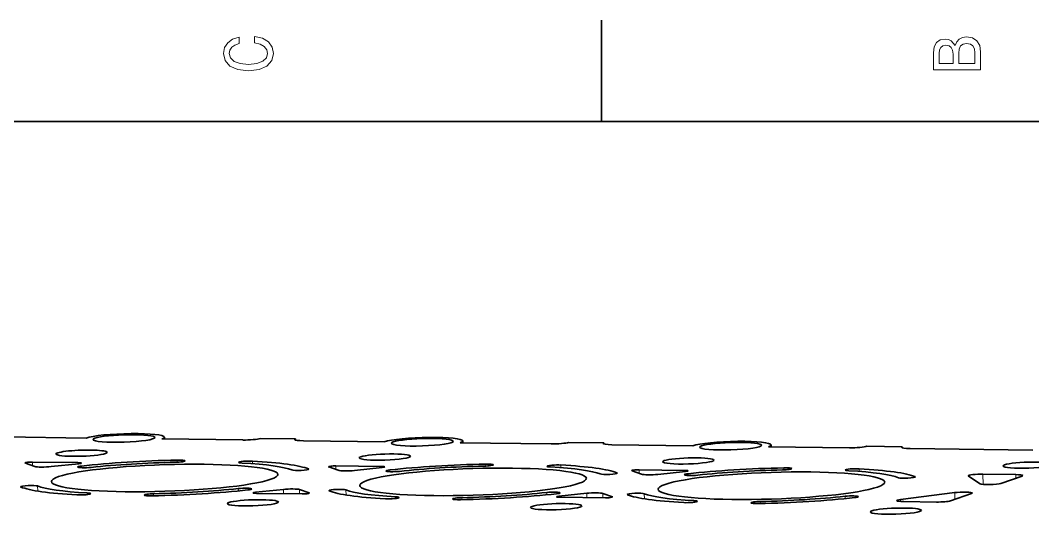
# Model space of a CAD drawing. Extents: x 0 to 420, y 0 to 297.
# Drawn here: x 271.9 to 346.9, y 258 to 294.5 of the extents above; entities that cross this region are included whole.
import ezdxf

# ---------------------------------------------------------------- set-up
doc = ezdxf.new("R2010")
doc.units = 0

msp = doc.modelspace()

# ---------------------------------------------------------------- linework, layer by layer
at = {"color": 7, "lineweight": 35, "ltscale": 0.1875}
msp.add_line((315, 287), (315, 294.5), dxfattribs=at)
at = {"color": 7, "lineweight": 35}
msp.add_line((410, 287), (10, 287), dxfattribs=at)
at = {"color": 7, "lineweight": 35, "ltscale": 0.149849}
for p, q in [((276.802, 263.545), (270.808, 263.622)), ((288.414, 263.398), (282.421, 263.474)), ((333.365, 262.825), (327.372, 262.902))]:
    msp.add_line(p, q, dxfattribs=at)
at = {"color": 7, "lineweight": 35, "ltscale": 0.003327}
for p, q in [((282.614, 263.471), (282.61, 263.604)), ((304.715, 263.19), (304.711, 263.323)), ((327.565, 262.899), (327.561, 263.032))]:
    msp.add_line(p, q, dxfattribs=at)
at = {"color": 7, "lineweight": 35, "ltscale": 0.065559}
for p, q in [((292.322, 263.473), (289.7, 263.507)), ((315.172, 263.182), (312.55, 263.216)), ((337.273, 262.901), (334.651, 262.934))]:
    msp.add_line(p, q, dxfattribs=at)
at = {"color": 7, "lineweight": 35, "ltscale": 0.002075}
for p, q in [((292.322, 263.473), (292.325, 263.39)), ((315.172, 263.182), (315.175, 263.099)), ((337.273, 262.901), (337.276, 262.818))]:
    msp.add_line(p, q, dxfattribs=at)
at = {"color": 7, "lineweight": 35, "ltscale": 0.14985}
for p, q in [((298.903, 263.264), (292.909, 263.34)), ((321.753, 262.973), (315.759, 263.049))]:
    msp.add_line(p, q, dxfattribs=at)
at = {"color": 7, "lineweight": 35, "ltscale": 0.168579}
msp.add_line((311.264, 263.107), (304.522, 263.192), dxfattribs=at)
at = {"color": 7, "lineweight": 35, "ltscale": 0.227116}
msp.add_line((346.944, 262.652), (337.86, 262.768), dxfattribs=at)
at = {"color": 7, "lineweight": 13, "ltscale": 0.003756}
for p, q in [((283.558, 261.907), (283.563, 261.757)), ((306.408, 261.616), (306.413, 261.466)), ((328.509, 261.335), (328.514, 261.184))]:
    msp.add_line(p, q, dxfattribs=at)
at = {"color": 7, "lineweight": 13, "ltscale": 0.004857}
for p, q in [((289.126, 261.836), (289.132, 261.642)), ((334.077, 261.264), (334.083, 261.069))]:
    msp.add_line(p, q, dxfattribs=at)
at = {"color": 7, "lineweight": 35, "ltscale": 0.018912}
for p, q in [((273.017, 261.437), (272.304, 261.689)), ((317.968, 260.865), (317.255, 261.117)), ((292.613, 259.725), (293.326, 259.474)), ((315.802, 259.188), (315.088, 259.439))]:
    msp.add_line(p, q, dxfattribs=at)
at = {"color": 7, "lineweight": 35, "ltscale": 0.08429}
for p, q in [((272.826, 261.763), (276.197, 261.72)), ((298.672, 261.434), (295.301, 261.477)), ((317.777, 261.191), (321.148, 261.148)), ((292.804, 259.4), (289.433, 259.443)), ((311.908, 259.156), (315.28, 259.113))]:
    msp.add_line(p, q, dxfattribs=at)
at = {"color": 7, "lineweight": 13, "ltscale": 0.006534}
msp.add_line((272.826, 261.763), (272.834, 261.502), dxfattribs=at)
at = {"color": 7, "lineweight": 35, "ltscale": 0.051871}
for p, q in [((276.269, 261.638), (274.206, 261.422)), ((296.681, 261.136), (298.745, 261.352)), ((321.22, 261.066), (319.157, 260.85)), ((289.36, 259.524), (291.424, 259.741)), ((313.899, 259.454), (311.836, 259.238))]:
    msp.add_line(p, q, dxfattribs=at)
at = {"color": 7, "lineweight": 13, "ltscale": 0.002227}
for p, q in [((276.197, 261.72), (276.2, 261.631)), ((298.672, 261.434), (298.675, 261.345)), ((321.148, 261.148), (321.151, 261.059))]:
    msp.add_line(p, q, dxfattribs=at)
at = {"color": 7, "lineweight": 13, "ltscale": 0.003133}
for p, q in [((276.454, 261.468), (276.458, 261.343)), ((299.305, 261.177), (299.309, 261.052)), ((321.406, 260.896), (321.409, 260.77))]:
    msp.add_line(p, q, dxfattribs=at)
at = {"color": 7, "lineweight": 13, "ltscale": 0.000967126}
for p, q in [((293.284, 261.254), (293.285, 261.215)), ((316.134, 260.963), (316.135, 260.924)), ((338.235, 260.681), (338.236, 260.643))]:
    msp.add_line(p, q, dxfattribs=at)
at = {"color": 7, "lineweight": 35, "ltscale": 0.018913}
msp.add_line((294.779, 261.403), (295.493, 261.151), dxfattribs=at)
at = {"color": 7, "lineweight": 13, "ltscale": 0.006533}
for p, q in [((295.301, 261.477), (295.309, 261.216)), ((317.777, 261.191), (317.785, 260.93))]:
    msp.add_line(p, q, dxfattribs=at)
at = {"color": 7, "lineweight": 13, "ltscale": 0.004856}
msp.add_line((311.976, 261.545), (311.982, 261.351), dxfattribs=at)
at = {"color": 7, "lineweight": 35, "ltscale": 0.025918}
msp.add_line((343.043, 260.153), (342.181, 260.729), dxfattribs=at)
at = {"color": 7, "lineweight": 35, "ltscale": 0.060877}
for p, q in [((343.249, 260.866), (345.684, 260.835)), ((337.38, 258.832), (339.815, 258.801))]:
    msp.add_line(p, q, dxfattribs=at)
at = {"color": 7, "lineweight": 13, "ltscale": 0.018959}
msp.add_line((343.249, 260.866), (343.273, 260.108), dxfattribs=at)
at = {"color": 7, "lineweight": 35, "ltscale": 0.041623}
msp.add_line((346.154, 260.729), (344.58, 260.184), dxfattribs=at)
at = {"color": 7, "lineweight": 13, "ltscale": 0.006661}
msp.add_line((345.684, 260.835), (345.692, 260.569), dxfattribs=at)
at = {"color": 7, "lineweight": 13, "ltscale": 0.009513}
for p, q in [((273.209, 259.992), (273.221, 259.611)), ((296.06, 259.701), (296.072, 259.32)), ((318.16, 259.419), (318.172, 259.039))]:
    msp.add_line(p, q, dxfattribs=at)
at = {"color": 7, "lineweight": 13, "ltscale": 0.004425}
for p, q in [((288.083, 259.802), (288.089, 259.625)), ((333.034, 259.23), (333.04, 259.053))]:
    msp.add_line(p, q, dxfattribs=at)
at = {"color": 7, "lineweight": 13, "ltscale": 0.008092}
msp.add_line((291.424, 259.741), (291.434, 259.417), dxfattribs=at)
at = {"color": 7, "lineweight": 13, "ltscale": 0.008093}
for p, q in [((292.613, 259.725), (292.623, 259.402)), ((313.899, 259.454), (313.91, 259.131)), ((315.088, 259.439), (315.098, 259.116))]:
    msp.add_line(p, q, dxfattribs=at)
at = {"color": 7, "lineweight": 13, "ltscale": 0.003039}
for p, q in [((276.884, 259.477), (276.888, 259.355)), ((299.734, 259.186), (299.738, 259.065)), ((321.835, 258.905), (321.839, 258.783))]:
    msp.add_line(p, q, dxfattribs=at)
at = {"color": 7, "lineweight": 13, "ltscale": 0.003783}
for p, q in [((281.805, 259.414), (281.81, 259.263)), ((304.655, 259.123), (304.66, 258.972)), ((326.756, 258.842), (326.761, 258.691))]:
    msp.add_line(p, q, dxfattribs=at)
at = {"color": 7, "lineweight": 13, "ltscale": 0.001998}
for p, q in [((289.36, 259.524), (289.363, 259.444)), ((311.836, 259.238), (311.838, 259.158))]:
    msp.add_line(p, q, dxfattribs=at)
at = {"color": 7, "lineweight": 13, "ltscale": 0.000680902}
msp.add_line((293.326, 259.474), (293.327, 259.447), dxfattribs=at)
at = {"color": 7, "lineweight": 13, "ltscale": 0.004424}
msp.add_line((310.934, 259.511), (310.939, 259.334), dxfattribs=at)
at = {"color": 7, "lineweight": 13, "ltscale": 0.000680877}
msp.add_line((315.802, 259.188), (315.802, 259.16), dxfattribs=at)
at = {"color": 7, "lineweight": 35, "ltscale": 0.101019}
msp.add_line((341.159, 259.5), (337.151, 258.986), dxfattribs=at)
at = {"color": 7, "lineweight": 13, "ltscale": 0.003637}
msp.add_line((337.151, 258.986), (337.155, 258.84), dxfattribs=at)
at = {"color": 7, "lineweight": 35, "ltscale": 0.041622}
msp.add_line((340.844, 258.888), (342.417, 259.434), dxfattribs=at)
at = {"color": 7, "lineweight": 13, "ltscale": 0.012431}
msp.add_line((341.159, 259.5), (341.174, 259.003), dxfattribs=at)
at = {"color": 7, "lineweight": 13}
for points in [[(289.282, 292.817), (289.706, 292.716), (290.008, 292.55), (290.195, 292.318), (290.255, 292.045), (290.165, 291.718), (289.892, 291.46), (289.448, 291.289), (288.833, 291.233), (288.223, 291.289), (287.774, 291.455), (287.502, 291.713), (287.406, 292.045), (287.456, 292.287), (287.598, 292.494), (287.825, 292.656), (288.137, 292.767), (288.137, 293.246), (287.658, 293.094), (287.295, 292.832), (287.068, 292.474), (286.987, 292.045), (287.113, 291.511), (287.466, 291.102), (288.046, 290.84), (288.833, 290.749), (289.62, 290.84), (290.2, 291.102), (290.558, 291.511), (290.679, 292.045), (290.583, 292.514), (290.316, 292.893), (289.877, 293.16), (289.282, 293.301)], [(341.192, 292.63), (340.9, 292.983), (340.703, 293.074), (340.461, 293.104), (340.082, 293.039), (339.81, 292.842), (339.644, 292.525), (339.583, 292.081), (339.583, 290.835), (343.083, 290.835), (343.083, 292.151), (343.013, 292.62), (342.806, 292.968), (342.478, 293.185), (342.034, 293.261), (341.737, 293.215), (341.49, 293.094), (341.308, 292.898)], [(341.036, 291.985), (341.036, 291.299), (340.002, 291.299), (340.002, 292.025), (340.032, 292.298), (340.123, 292.489), (340.279, 292.605), (340.511, 292.646), (340.743, 292.6), (340.905, 292.479), (341.005, 292.272)], [(342.665, 292.096), (342.665, 291.299), (341.459, 291.299), (341.459, 292.05), (341.495, 292.368), (341.601, 292.595), (341.782, 292.731), (342.044, 292.777), (342.322, 292.731), (342.513, 292.605), (342.629, 292.393)]]:
    msp.add_lwpolyline(points, close=True, dxfattribs=at)
at = {"color": 7, "lineweight": 35}
for centre, major_axis, start_param, end_param in [((279.611, 263.51), (2.999, 0.095), 0, 2.780855), ((279.611, 263.51), (2.299, 0.073), 2.780855, 3.141593), ((279.611, 263.51), (2.299, 0.073), 3.141593, 6.283185), ((279.611, 263.51), (2.299, 0.073), 0, 2.780855), ((279.611, 263.51), (2.999, 0.095), 5.922448, 6.283185), ((288.763, 263.519), (1, 0.032), 4.351651, 5.922448), ((293.259, 263.461), (1, 0.032), 2.780855, 3.141593), ((293.259, 263.461), (1, 0.032), 3.141593, 4.351651), ((301.712, 263.228), (2.999, 0.095), 0, 2.780855), ((301.712, 263.228), (2.299, 0.073), 0, 2.780855), ((301.712, 263.228), (2.999, 0.095), 5.922448, 6.283185), ((324.562, 262.937), (2.999, 0.095), 0, 2.780855), ((276.467, 262.42), (1.899, 0.06), 0, 3.141593), ((301.712, 263.228), (2.299, 0.073), 2.780855, 3.141593), ((301.712, 263.228), (2.299, 0.073), 3.141593, 6.283185), ((311.614, 263.228), (1, 0.032), 4.351651, 5.922448), ((316.109, 263.171), (1, 0.032), 2.780855, 3.141593), ((316.109, 263.171), (1, 0.032), 3.141593, 4.351651), ((324.562, 262.937), (2.299, 0.073), 2.780855, 3.141593), ((324.562, 262.937), (2.299, 0.073), 3.141593, 6.283185), ((324.562, 262.937), (2.299, 0.073), 0, 2.780855), ((324.562, 262.937), (2.999, 0.095), 5.922448, 6.283185), ((333.715, 262.946), (1, 0.032), 4.351651, 5.922448), ((338.21, 262.889), (1, 0.032), 2.780855, 3.141593), ((338.21, 262.889), (1, 0.032), 3.141593, 4.351651), ((276.467, 262.42), (1.899, 0.06), 3.141593, 5.922448), ((282.628, 260.584), (11.036, 0.349), 1.482653, 2.160688), ((276.467, 262.42), (1.899, 0.06), 5.922448, 6.283185), ((283.504, 261.83), (0.641, 0.02), 4.624246, 6.283217), ((283.504, 261.83), (0.641, 0.02), 0.000032, 1.482653), ((288.748, 261.763), (0.641, 0.02), 0.937464, 3.141593), ((282.628, 260.584), (11.036, 0.349), 0.259429, 0.937464), ((298.943, 262.134), (1.899, 0.06), 2.780855, 3.141593), ((298.943, 262.134), (1.899, 0.06), 3.141593, 6.283185), ((298.943, 262.134), (1.899, 0.06), 0, 2.780855), ((321.419, 261.847), (1.899, 0.06), 3.141593, 6.283185), ((321.419, 261.847), (1.899, 0.06), 2.780855, 3.141593), ((321.419, 261.847), (1.899, 0.06), 0, 2.780855), ((272.686, 261.715), (0.4, 0.013), 1.210059, 3.141593), ((272.686, 261.715), (0.4, 0.013), 3.141593, 3.435261), ((273.781, 261.489), (0.8, 0.025), 3.435261, 5.268041), ((282.628, 260.584), (-8.396, -0.265), 3.141581, 5.922448), ((276.813, 261.417), (0.641, 0.02), 2.160688, 3.141587), ((276.813, 261.417), (0.641, 0.02), 3.141587, 5.30228), ((276.057, 261.672), (0.4, 0.013), 0, 1.210059), ((276.057, 261.672), (0.4, 0.013), 5.268041, 6.283186), ((282.628, 260.584), (9.754, 0.308), 1.482653, 2.160688), ((288.748, 261.763), (0.641, 0.02), 3.141593, 4.079057), ((282.628, 260.584), (9.754, 0.308), 0.259429, 0.937464), ((292.665, 261.215), (0.641, 0.02), 3.401022, 6.283087), ((292.665, 261.215), (0.641, 0.02), 6.283087, 6.542615), ((295.161, 261.428), (0.4, 0.013), 1.210059, 3.141593), ((295.161, 261.428), (0.4, 0.013), 3.141593, 3.435261), ((296.257, 261.202), (0.8, 0.025), 3.435261, 5.268041), ((305.478, 260.293), (-8.396, -0.265), 3.141581, 5.922448), ((298.533, 261.386), (0.4, 0.013), 0, 1.210059), ((298.533, 261.386), (0.4, 0.013), 5.268041, 6.283186), ((299.663, 261.126), (0.641, 0.02), 2.160688, 3.141587), ((299.663, 261.126), (0.641, 0.02), 3.141587, 5.30228), ((305.478, 260.293), (11.036, 0.349), 1.482653, 2.160688), ((305.478, 260.293), (9.754, 0.308), 1.482653, 2.160688), ((306.354, 261.539), (0.641, 0.02), 4.624246, 6.283217), ((306.354, 261.539), (0.641, 0.02), 0.000032, 1.482653), ((311.599, 261.472), (0.641, 0.02), 0.937464, 3.141593), ((311.599, 261.472), (0.641, 0.02), 3.141593, 4.079057), ((305.478, 260.293), (9.754, 0.308), 0.259429, 0.937464), ((305.478, 260.293), (11.036, 0.349), 0.259429, 0.937464), ((317.637, 261.142), (0.4, 0.013), 1.210059, 3.141593), ((317.637, 261.142), (0.4, 0.013), 3.141593, 3.435261), ((327.579, 260.011), (-8.396, -0.265), 3.141581, 5.922448), ((321.008, 261.099), (0.4, 0.013), 0, 1.210059), ((321.008, 261.099), (0.4, 0.013), 5.268041, 6.283186), ((327.579, 260.011), (11.036, 0.349), 1.482653, 2.160688), ((327.579, 260.011), (9.754, 0.308), 1.482653, 2.160688), ((328.455, 261.258), (0.641, 0.02), 4.624246, 6.283217), ((328.455, 261.258), (0.641, 0.02), 0.000032, 1.482653), ((333.699, 261.191), (0.641, 0.02), 0.937464, 3.141593), ((333.699, 261.191), (0.641, 0.02), 3.141593, 4.079057), ((327.579, 260.011), (9.754, 0.308), 0.259429, 0.937464), ((327.579, 260.011), (11.036, 0.349), 0.259429, 0.937464), ((346.638, 261.536), (1.899, 0.06), 3.141593, 6.283185), ((346.638, 261.536), (1.899, 0.06), 2.780855, 3.141593), ((346.638, 261.536), (1.899, 0.06), 0, 2.780855), ((282.628, 260.584), (8.396, 0.265), 2.780855, 3.141581), ((282.628, 260.584), (8.396, 0.265), 3.141581, 5.922448), ((282.628, 260.584), (-8.396, -0.265), 2.780855, 3.141581), ((305.478, 260.293), (8.396, 0.265), 2.780855, 3.141581), ((305.478, 260.293), (-8.396, -0.265), 2.780855, 3.141581), ((315.515, 260.924), (0.641, 0.02), 3.401022, 6.283087), ((315.515, 260.924), (0.641, 0.02), 6.283087, 6.542615), ((318.733, 260.916), (0.8, 0.025), 3.435261, 5.268041), ((321.764, 260.844), (0.641, 0.02), 2.160688, 3.141587), ((321.764, 260.844), (0.641, 0.02), 3.141587, 5.30228), ((337.616, 260.642), (0.641, 0.02), 3.401022, 6.283087), ((337.616, 260.642), (0.641, 0.02), 6.283087, 6.542615), ((342.97, 260.77), (0.8, 0.025), 1.210059, 3.141592), ((342.97, 260.77), (0.8, 0.025), 3.141592, 3.304454), ((345.404, 260.739), (0.8, 0.025), 0, 1.210059), ((345.404, 260.739), (0.8, 0.025), 5.922448, 6.283185), ((272.59, 259.953), (0.641, 0.02), 0.259429, 3.141494), ((272.59, 259.953), (0.641, 0.02), 3.141494, 3.401022), ((282.628, 260.584), (11.036, 0.349), 3.401022, 4.079057), ((282.628, 260.584), (9.754, 0.308), 3.401022, 4.079057), ((282.628, 260.584), (11.036, 0.349), 4.624246, 5.30228), ((282.628, 260.584), (9.754, 0.308), 4.624246, 5.30228), ((288.442, 259.751), (0.641, 0.02), 6.28318, 8.443873), ((288.442, 259.751), (0.641, 0.02), 5.30228, 6.28318), ((291.848, 259.674), (0.8, 0.025), 0.293669, 2.126448), ((295.441, 259.662), (0.641, 0.02), 0.259429, 3.141494), ((295.441, 259.662), (0.641, 0.02), 3.141494, 3.401022), ((305.478, 260.293), (11.036, 0.349), 3.401022, 4.079057), ((305.478, 260.293), (9.754, 0.308), 3.401022, 4.079057), ((305.478, 260.293), (8.396, 0.265), 3.141581, 5.922448), ((327.579, 260.011), (8.396, 0.265), 2.780855, 3.141581), ((327.579, 260.011), (8.396, 0.265), 3.141581, 5.922448), ((327.579, 260.011), (-8.396, -0.265), 2.780855, 3.141581), ((343.831, 260.193), (0.8, 0.025), 3.304454, 5.922448), ((276.507, 259.404), (0.641, 0.02), 4.079057, 6.283185), ((276.507, 259.404), (0.641, 0.02), 6.283185, 7.22065), ((281.751, 259.337), (0.641, 0.02), 1.482653, 3.141625), ((281.751, 259.337), (0.641, 0.02), 3.141625, 4.624246), ((289.162, 258.743), (1.899, 0.06), 0, 2.780855), ((289.572, 259.491), (0.4, 0.013), 2.126448, 3.141593), ((289.572, 259.491), (0.4, 0.013), 3.141593, 4.351651), ((292.944, 259.448), (0.4, 0.013), 4.351651, 6.283185), ((292.944, 259.448), (0.4, 0.013), 0, 0.293669), ((299.357, 259.113), (0.641, 0.02), 4.079057, 6.283185), ((299.357, 259.113), (0.641, 0.02), 6.283185, 7.22065), ((304.601, 259.047), (0.641, 0.02), 1.482653, 3.141625), ((304.601, 259.047), (0.641, 0.02), 3.141625, 4.624246), ((305.478, 260.293), (11.036, 0.349), 4.624246, 5.30228), ((305.478, 260.293), (9.754, 0.308), 4.624246, 5.30228), ((311.292, 259.46), (0.641, 0.02), 6.28318, 8.443873), ((312.048, 259.205), (0.4, 0.013), 2.126448, 3.141593), ((312.048, 259.205), (0.4, 0.013), 3.141593, 4.351651), ((311.292, 259.46), (0.641, 0.02), 5.30228, 6.28318), ((314.324, 259.388), (0.8, 0.025), 0.293669, 2.126448), ((315.419, 259.162), (0.4, 0.013), 4.351651, 6.283185), ((315.419, 259.162), (0.4, 0.013), 0, 0.293669), ((317.541, 259.38), (0.641, 0.02), 0.259429, 3.141494), ((317.541, 259.38), (0.641, 0.02), 3.141494, 3.401022), ((327.579, 260.011), (11.036, 0.349), 3.401022, 4.079057), ((327.579, 260.011), (9.754, 0.308), 3.401022, 4.079057), ((321.458, 258.832), (0.641, 0.02), 4.079057, 6.283185), ((321.458, 258.832), (0.641, 0.02), 6.283185, 7.22065), ((326.702, 258.765), (0.641, 0.02), 1.482653, 3.141625), ((327.579, 260.011), (11.036, 0.349), 4.624246, 5.30228), ((327.579, 260.011), (9.754, 0.308), 4.624246, 5.30228), ((333.393, 259.179), (0.641, 0.02), 6.28318, 8.443873), ((333.393, 259.179), (0.641, 0.02), 5.30228, 6.28318), ((337.66, 258.929), (0.8, 0.025), 2.257256, 3.141592), ((337.66, 258.929), (0.8, 0.025), 3.141592, 4.351651), ((340.095, 258.898), (0.8, 0.025), 4.351651, 5.922448), ((341.668, 259.443), (0.8, 0.025), 6.283185, 8.540441), ((341.668, 259.443), (0.8, 0.025), 5.922448, 6.283185), ((289.162, 258.743), (1.899, 0.06), 2.780855, 3.141593), ((289.162, 258.743), (1.899, 0.06), 3.141593, 6.283185), ((311.638, 258.457), (1.899, 0.06), 2.780855, 3.141593), ((311.638, 258.457), (1.899, 0.06), 3.141593, 6.283185), ((311.638, 258.457), (1.899, 0.06), 0, 2.780855), ((326.702, 258.765), (0.641, 0.02), 3.141625, 4.624246), ((336.801, 258.126), (1.899, 0.06), 2.780855, 3.141593), ((336.801, 258.126), (1.899, 0.06), 3.141593, 6.283185), ((336.801, 258.126), (1.899, 0.06), 0, 2.780855)]:
    msp.add_ellipse(centre, major_axis=major_axis, ratio=0.117569, start_param=start_param, end_param=end_param, dxfattribs=at)

doc.saveas('drawing.dxf')
